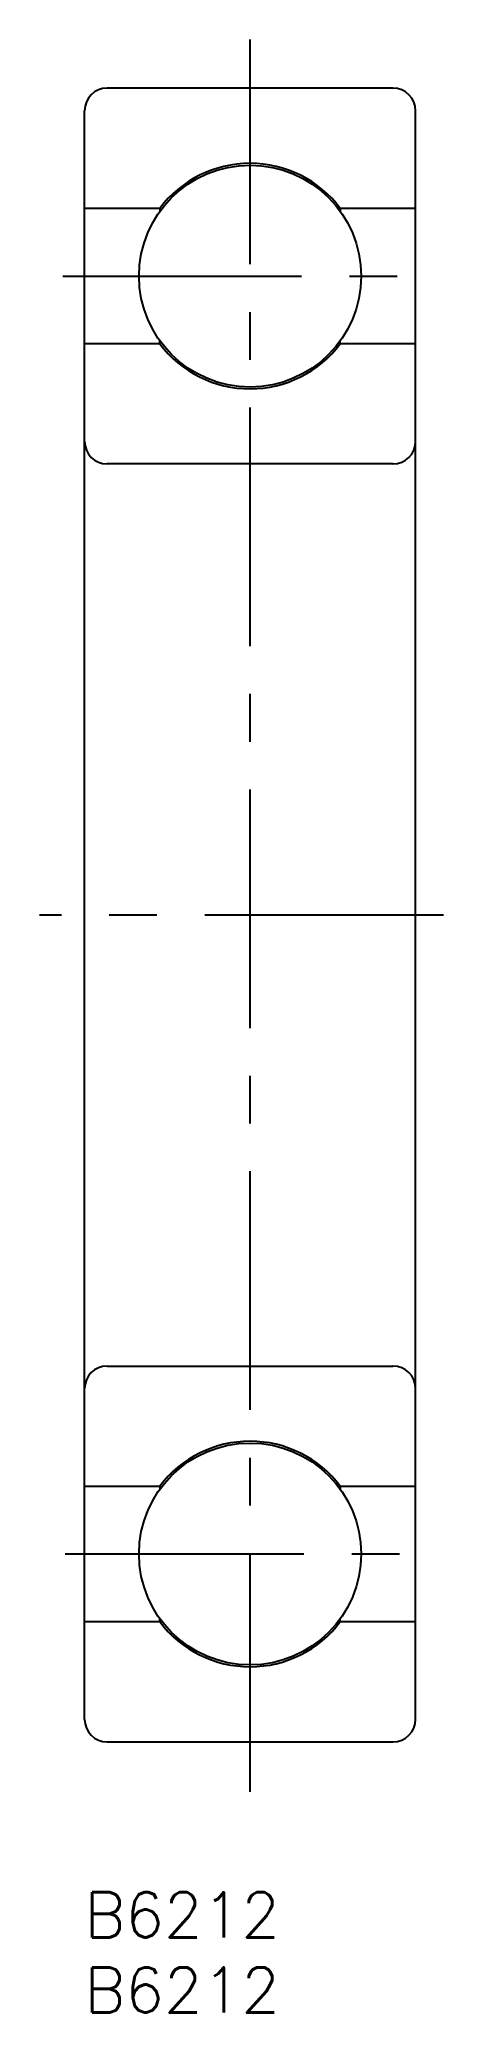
# Model space of a CAD drawing. Extents: x -3 to 24, y -8 to 123.
import ezdxf

# ---------------------------------------------------------------- set-up
doc = ezdxf.new("R2010")
doc.units = 0
doc.header["$LTSCALE"] = 0.5
doc.linetypes.add('CENTER', pattern=[50.8, 31.75, -6.35, 6.35, -6.35])
for name, color, linetype in [('MSM_CENTER', 1, 'CENTER'), ('MSM_CONTINUOUS', 7, 'CONTINUOUS'), ('MSM_PART_NUMBER', 7, 'CONTINUOUS')]:
    doc.layers.add(name, color=color, linetype=linetype)
doc.styles.get("Standard").update_dxf_attribs({"font": 'txt.shx', "height": 3, "bigfont": 'bigfont.shx'})

msp = doc.modelspace()

# ---------------------------------------------------------------- linework, layer by layer
at = {"layer": 'MSM_CENTER'}
for p, q in [((11, 6.68), (11, 123.24)), ((-1.45, 107.5), (23.22, 107.5)), ((23.86, 65), (-3, 65)), ((-1.29, 22.5), (23.73, 22.5))]:
    msp.add_line(p, q, dxfattribs=at)
at = {"layer": 'MSM_CONTINUOUS'}
for p, q in [((20.5, 120), (1.5, 120)), ((0, 11.5), (0, 118.5)), ((22, 11.5), (22, 118.5)), ((5, 112), (0, 112)), ((5, 112), (5, 111.79)), ((22, 112), (17, 112)), ((17, 112), (17, 111.79)), ((5, 103), (0, 103)), ((5, 103), (5, 103.21)), ((17, 103), (17, 103.21)), ((22, 103), (17, 103)), ((20.5, 95), (1.5, 95)), ((1.5, 35), (20.5, 35)), ((0, 27), (5, 27)), ((5, 27), (5, 26.79)), ((17, 27), (22, 27)), ((17, 27), (17, 26.79)), ((0, 18), (5, 18)), ((5, 18), (5, 18.21)), ((17, 18), (17, 18.21)), ((17, 18), (22, 18)), ((1.5, 10), (20.5, 10))]:
    msp.add_line(p, q, dxfattribs=at)
for centre in [(11, 107.5), (11, 22.5)]:
    msp.add_circle(centre, 7.38, dxfattribs=at)
for centre, radius, start, end in [((1.5, 118.5), 1.5, 90, 180), ((20.5, 118.5), 1.5, 0, 90), ((11, 107.5), 7.5, 36.8699, 143.1301), ((11, 107.5), 7.5, 216.8699, 323.1301), ((1.5, 96.5), 1.5, 180, 270), ((20.5, 96.5), 1.5, 270, 0), ((1.5, 33.5), 1.5, 90, 180), ((20.5, 33.5), 1.5, 0, 90), ((11, 22.5), 7.5, 36.8699, 143.1301), ((11, 22.5), 7.5, 216.8699, 323.1301), ((1.5, 11.5), 1.5, 180, 270), ((20.5, 11.5), 1.5, 270, 0)]:
    msp.add_arc(centre, radius, start, end, dxfattribs=at)

# ---------------------------------------------------------------- texts
at = {"layer": 'MSM_PART_NUMBER'}
for p in [(0, -3), (0, -8)]:
    msp.add_text('B6212', height=3, dxfattribs=at).set_placement(p)

doc.saveas('drawing.dxf')
